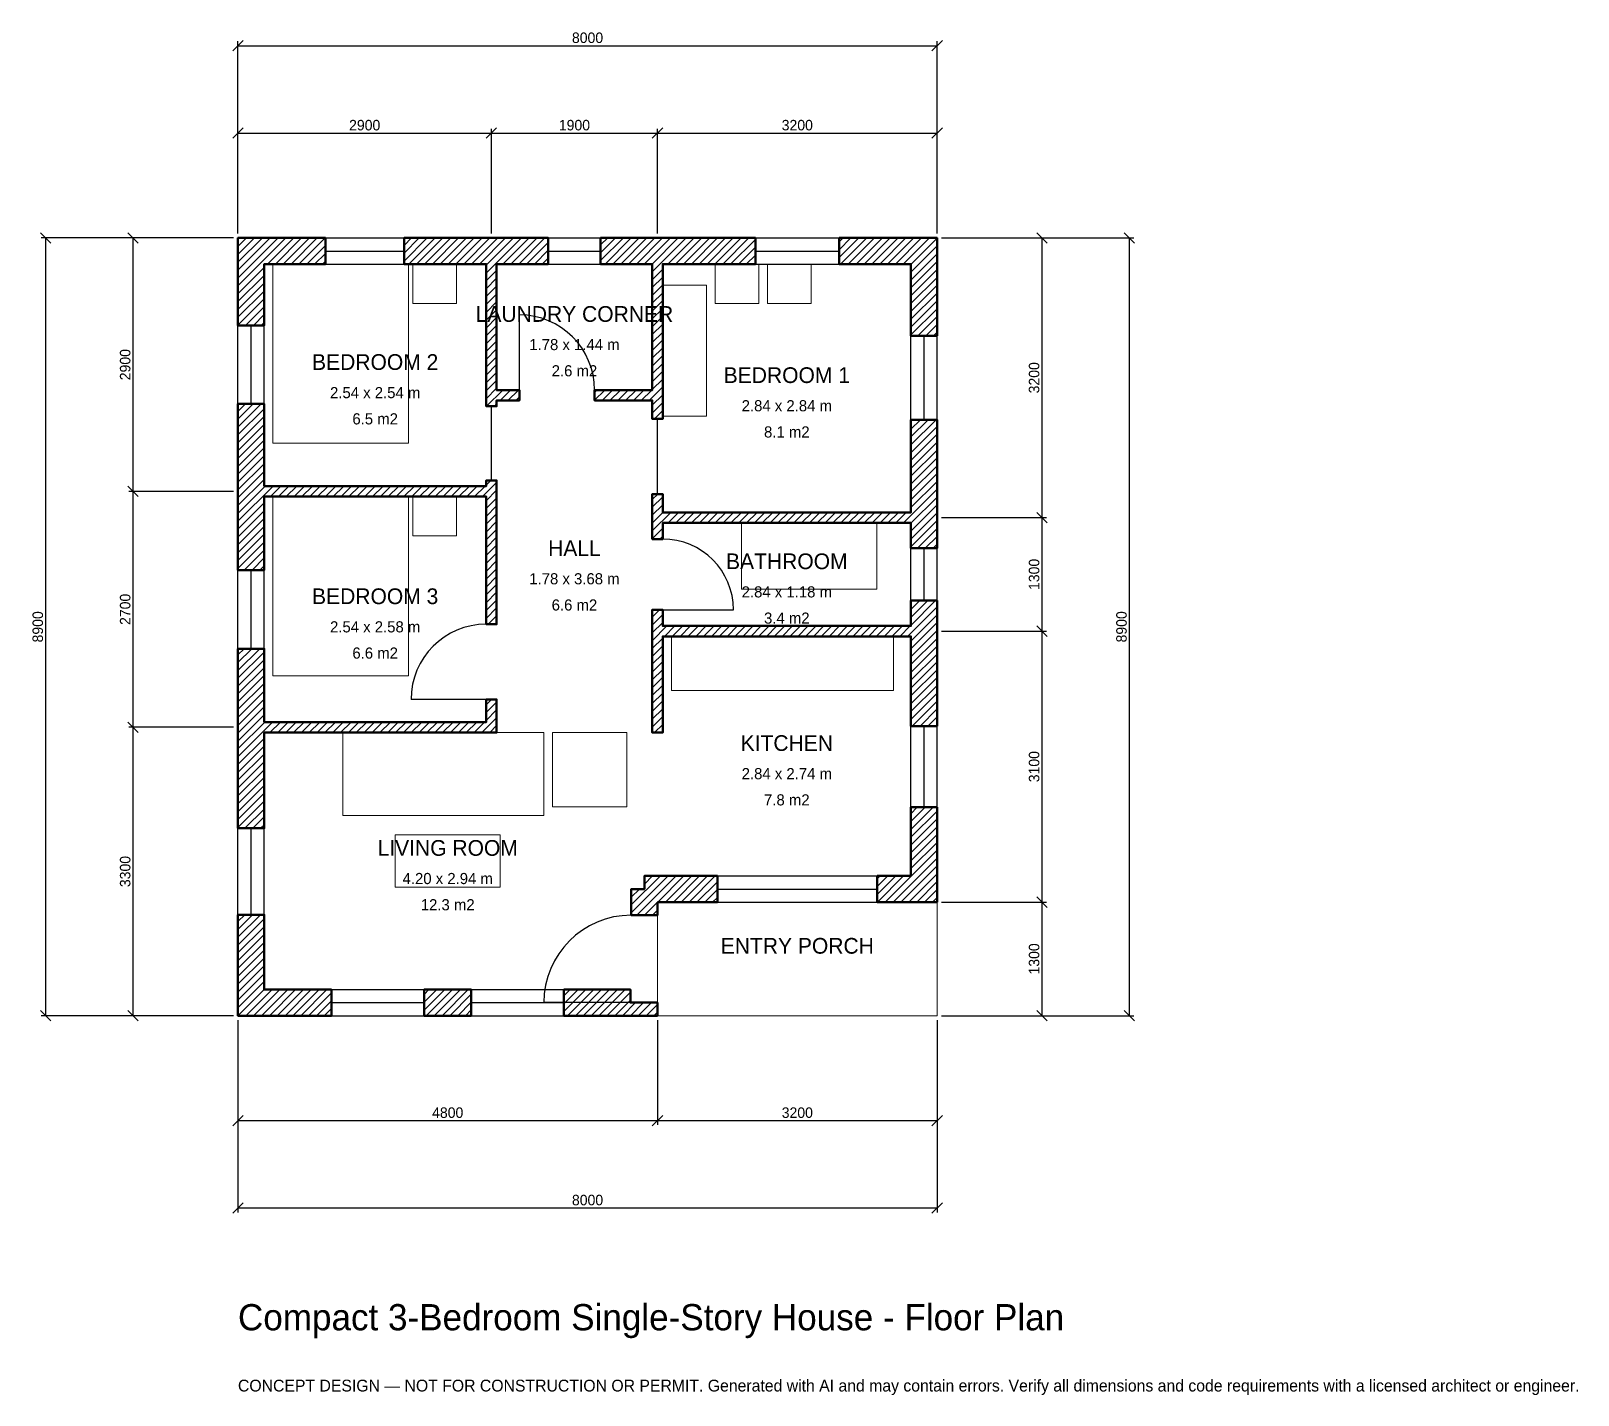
# Model space of a CAD drawing. Header units: millimetres. Extents: x -2369 to 15333, y -4341 to 11269.
import ezdxf
from ezdxf.enums import TextEntityAlignment as Align

# ---------------------------------------------------------------- set-up
doc = ezdxf.new("R2010")
doc.units = ezdxf.units.MM
doc.linetypes.add('DASHED', pattern=[1.524, 1.27, -0.254])
for name, color, linetype, lineweight in [('A-ANNO-DIMS', 1, 'Continuous', 13), ('A-ANNO-TEXT', 7, 'Continuous', 18), ('A-AREA-IDEN', 7, 'Continuous', 18), ('A-DOOR', 2, 'Continuous', 25), ('A-FLOR-FIXT', 9, 'Continuous', 13), ('A-FURN', 9, 'Continuous', 13), ('A-GLAZ', 4, 'Continuous', 25), ('A-SITE-PAVE', 8, 'Continuous', 13), ('A-WALL', 7, 'Continuous', 50), ('A-WALL-PATT', 8, 'Continuous', 13)]:
    doc.layers.add(name, color=color, linetype=linetype, lineweight=lineweight)
doc.dimstyles.new('PLAN', dxfattribs={"dimtxt": 120, "dimasz": 80, "dimexe": 50, "dimexo": 50, "dimgap": 30, "dimtad": 1, "dimdec": 0, "dimtsz": 60, "dimcen": 2.5, "dimclrd": 1, "dimclre": 1, "dimazin": 3, "dimtfac": 1, "dimtmove": 0, "dimatfit": 3})

msp = doc.modelspace()

# ---------------------------------------------------------------- hatches: boundary and pattern name
at = {"layer": 'A-WALL-PATT'}
h = msp.add_hatch(dxfattribs=at)
h.set_pattern_fill('ANSI31', color=8, scale=20)
h.paths.add_polyline_path([(-0.001, 0), (-0.001, 300), (0, 300), (0, 1155), (300, 1155), (300, 300), (1070, 300), (1070, 0), (300, 0), (300, -0.001), (0, -0.001), (0, 0), (-0.001, 0)])
h.paths.add_polyline_path([(0, 3150), (0, 3240), (-0.001, 3240), (-0.001, 3360), (0, 3360), (0, 3450), (0, 4200), (300, 4200), (300, 3450), (300, 3360), (2840, 3360), (2840, 3620), (2960, 3620), (2960, 3360), (2960, 3240), (2840, 3240), (300, 3240), (300, 3150), (300, 2145), (0, 2145), (0, 3150)])
h.paths.add_polyline_path([(0, 5850), (0, 5940), (-0.001, 5940), (-0.001, 6060), (0, 6060), (0, 6150), (0, 7000), (300, 7000), (300, 6150), (300, 6060), (2840, 6060), (2840, 6125), (2960, 6125), (2960, 6060), (2960, 5940), (2960, 4480), (2840, 4480), (2840, 5940), (300, 5940), (300, 5850), (300, 5100), (0, 5100), (0, 5850)])
h.paths.add_polyline_path([(0, 8600), (-0.001, 8600), (-0.001, 8900), (0, 8900), (0, 8900.001), (300, 8900.001), (300, 8900), (1000, 8900), (1000, 8600), (300, 8600), (300, 7900), (0, 7900), (0, 8600)])
h.paths.add_polyline_path([(2750, 8900), (2840, 8900), (2840, 8900.001), (2960, 8900.001), (2960, 8900), (3050, 8900), (3550, 8900), (3550, 8600), (3050, 8600), (2960, 8600), (2960, 7160), (3220, 7160), (3220, 7040), (2960, 7040), (2960, 6975), (2840, 6975), (2840, 7040), (2840, 7160), (2840, 8600), (2750, 8600), (1900, 8600), (1900, 8900), (2750, 8900)])
h.paths.add_polyline_path([(4650, 8900), (4740, 8900), (4740, 8900.001), (4860, 8900.001), (4860, 8900), (4950, 8900), (5920, 8900), (5920, 8600), (4950, 8600), (4860, 8600), (4860, 7160), (4860, 7040), (4860, 6830), (4740, 6830), (4740, 7040), (4080, 7040), (4080, 7160), (4740, 7160), (4740, 8600), (4650, 8600), (4150, 8600), (4150, 8900), (4650, 8900)])
h.paths.add_polyline_path([(7700, 8900), (7700, 8900.001), (8000, 8900.001), (8000, 8900), (8000.001, 8900), (8000.001, 8600), (8000, 8600), (8000, 7780), (7700, 7780), (7700, 8600), (6880, 8600), (6880, 8900), (7700, 8900)])
h.paths.add_polyline_path([(8000, 5850), (8000, 5760), (8000.001, 5760), (8000.001, 5640), (8000, 5640), (8000, 5550), (8000, 5350), (7700, 5350), (7700, 5550), (7700, 5640), (4860, 5640), (4860, 5455), (4740, 5455), (4740, 5640), (4740, 5760), (4740, 5970), (4860, 5970), (4860, 5760), (7700, 5760), (7700, 5850), (7700, 6820), (8000, 6820), (8000, 5850)])
h.paths.add_polyline_path([(8000, 4550), (8000, 4460), (8000.001, 4460), (8000.001, 4340), (8000, 4340), (8000, 4250), (8000, 3315), (7700, 3315), (7700, 4250), (7700, 4340), (4860, 4340), (4860, 3240), (4740, 3240), (4740, 4340), (4740, 4460), (4740, 4645), (4860, 4645), (4860, 4460), (7700, 4460), (7700, 4550), (7700, 4750), (8000, 4750), (8000, 4550)])
h.paths.add_polyline_path([(8000, 1600), (8000.001, 1600), (8000.001, 1300), (8000, 1300), (8000, 1299.999), (7700, 1299.999), (7700, 1300), (7315, 1300), (7315, 1600), (7700, 1600), (7700, 2385), (8000, 2385), (8000, 1600)])
h.paths.add_polyline_path([(4800, 1300), (4800, 1150), (4500, 1150), (4500, 1450), (4650, 1450), (4650, 1600), (5485, 1600), (5485, 1300), (4800, 1300)])
h.paths.add_polyline_path([(4800.001, 0), (4800, 0), (4800, -0.001), (4500, -0.001), (4500, 0), (3730, 0), (3730, 300), (4490, 300), (4490, 150), (4800.001, 150), (4800.001, 0)])
h.paths.add_polyline_path([(2130, 0), (2130, 300), (2670, 300), (2670, 0), (2130, 0)])

# ---------------------------------------------------------------- linework, layer by layer
at = {"layer": 'A-DOOR'}
for p, q in [((3220, 7160), (3220, 8020)), ((2900, 6125), (2900, 6975)), ((4800, 5970), (4800, 6830)), ((4860, 4645), (5670, 4645)), ((2840, 3620), (1980, 3620)), ((4500, 150), (3500, 150))]:
    msp.add_line(p, q, dxfattribs=at)
for centre, radius, start, end in [((3220, 7160), 860, 0, 90), ((4860, 4645), 810, 0, 90), ((2840, 3620), 860, 90, 180), ((4500, 150), 1000, 90, 180)]:
    msp.add_arc(centre, radius, start, end, dxfattribs=at)
at = {"layer": 'A-FLOR-FIXT'}
for points in [[(5760, 4880), (7310, 4880), (7310, 5640), (5760, 5640)], [(4960, 3720), (7500, 3720), (7500, 4340), (4960, 4340)]]:
    msp.add_lwpolyline(points, close=True, dxfattribs=at)
at = {"layer": 'A-FURN'}
for points in [[(400, 6550), (1950, 6550), (1950, 8600), (400, 8600)], [(2000, 8150), (2500, 8150), (2500, 8600), (2000, 8600)], [(5460, 8150), (5960, 8150), (5960, 8600), (5460, 8600)], [(6060, 8150), (6560, 8150), (6560, 8600), (6060, 8600)], [(4860, 6860), (5360, 6860), (5360, 8360), (4860, 8360)], [(400, 3890), (1950, 3890), (1950, 5940), (400, 5940)], [(2000, 5490), (2500, 5490), (2500, 5940), (2000, 5940)], [(1200, 2290), (3500, 2290), (3500, 3240), (1200, 3240)], [(3600, 2390), (4450, 2390), (4450, 3240), (3600, 3240)], [(1800, 1470), (3000, 1470), (3000, 2070), (1800, 2070)]]:
    msp.add_lwpolyline(points, close=True, dxfattribs=at)
at = {"layer": 'A-GLAZ'}
for p, q in [((1000, 8900), (1900, 8900)), ((3550, 8900), (4150, 8900)), ((5920, 8900), (6880, 8900)), ((1000, 8750), (1900, 8750)), ((3550, 8750), (4150, 8750)), ((5920, 8750), (6880, 8750)), ((1000, 8600), (1900, 8600)), ((3550, 8600), (4150, 8600)), ((5920, 8600), (6880, 8600)), ((0, 7000), (0, 7900)), ((150, 7000), (150, 7900)), ((300, 7000), (300, 7900)), ((7700, 6820), (7700, 7780)), ((7850, 6820), (7850, 7780)), ((8000, 6820), (8000, 7780)), ((7700, 4750), (7700, 5350)), ((7850, 4750), (7850, 5350)), ((8000, 4750), (8000, 5350)), ((0, 4200), (0, 5100)), ((150, 4200), (150, 5100)), ((300, 4200), (300, 5100)), ((7700, 2385), (7700, 3315)), ((7850, 2385), (7850, 3315)), ((8000, 2385), (8000, 3315)), ((0, 1155), (0, 2145)), ((150, 1155), (150, 2145)), ((300, 1155), (300, 2145)), ((5485, 1600), (7315, 1600)), ((5485, 1450), (7315, 1450)), ((5485, 1300), (7315, 1300)), ((1070, 300), (2130, 300)), ((2670, 300), (3730, 300)), ((1070, 150), (2130, 150)), ((1070, 0), (2130, 0)), ((2670, 150), (3730, 150)), ((2670, 0), (3730, 0))]:
    msp.add_line(p, q, dxfattribs=at)
at = {"layer": 'A-SITE-PAVE', "linetype": 'DASHED'}
msp.add_lwpolyline([(4800, 0), (8000, 0), (8000, 1300), (4800, 1300)], close=True, dxfattribs=at)
at = {"layer": 'A-WALL'}
for points in [[(0, 8600), (-0.001, 8600), (-0.001, 8900), (0, 8900), (0, 8900.001), (300, 8900.001), (300, 8900), (1000, 8900), (1000, 8600), (300, 8600), (300, 7900), (0, 7900), (0, 8600)], [(2750, 8900), (2840, 8900), (2840, 8900.001), (2960, 8900.001), (2960, 8900), (3050, 8900), (3550, 8900), (3550, 8600), (3050, 8600), (2960, 8600), (2960, 7160), (3220, 7160), (3220, 7040), (2960, 7040), (2960, 6975), (2840, 6975), (2840, 7040), (2840, 7160), (2840, 8600), (2750, 8600), (1900, 8600), (1900, 8900), (2750, 8900)], [(4650, 8900), (4740, 8900), (4740, 8900.001), (4860, 8900.001), (4860, 8900), (4950, 8900), (5920, 8900), (5920, 8600), (4950, 8600), (4860, 8600), (4860, 7160), (4860, 7040), (4860, 6830), (4740, 6830), (4740, 7040), (4080, 7040), (4080, 7160), (4740, 7160), (4740, 8600), (4650, 8600), (4150, 8600), (4150, 8900), (4650, 8900)], [(7700, 8900), (7700, 8900.001), (8000, 8900.001), (8000, 8900), (8000.001, 8900), (8000.001, 8600), (8000, 8600), (8000, 7780), (7700, 7780), (7700, 8600), (6880, 8600), (6880, 8900), (7700, 8900)], [(0, 5850), (0, 5940), (-0.001, 5940), (-0.001, 6060), (0, 6060), (0, 6150), (0, 7000), (300, 7000), (300, 6150), (300, 6060), (2840, 6060), (2840, 6125), (2960, 6125), (2960, 6060), (2960, 5940), (2960, 4480), (2840, 4480), (2840, 5940), (300, 5940), (300, 5850), (300, 5100), (0, 5100), (0, 5850)], [(8000, 5850), (8000, 5760), (8000.001, 5760), (8000.001, 5640), (8000, 5640), (8000, 5550), (8000, 5350), (7700, 5350), (7700, 5550), (7700, 5640), (4860, 5640), (4860, 5455), (4740, 5455), (4740, 5640), (4740, 5760), (4740, 5970), (4860, 5970), (4860, 5760), (7700, 5760), (7700, 5850), (7700, 6820), (8000, 6820), (8000, 5850)], [(8000, 4550), (8000, 4460), (8000.001, 4460), (8000.001, 4340), (8000, 4340), (8000, 4250), (8000, 3315), (7700, 3315), (7700, 4250), (7700, 4340), (4860, 4340), (4860, 3240), (4740, 3240), (4740, 4340), (4740, 4460), (4740, 4645), (4860, 4645), (4860, 4460), (7700, 4460), (7700, 4550), (7700, 4750), (8000, 4750), (8000, 4550)], [(0, 3150), (0, 3240), (-0.001, 3240), (-0.001, 3360), (0, 3360), (0, 3450), (0, 4200), (300, 4200), (300, 3450), (300, 3360), (2840, 3360), (2840, 3620), (2960, 3620), (2960, 3360), (2960, 3240), (2840, 3240), (300, 3240), (300, 3150), (300, 2145), (0, 2145), (0, 3150)], [(8000, 1600), (8000.001, 1600), (8000.001, 1300), (8000, 1300), (8000, 1299.999), (7700, 1299.999), (7700, 1300), (7315, 1300), (7315, 1600), (7700, 1600), (7700, 2385), (8000, 2385), (8000, 1600)], [(4800, 1300), (4800, 1150), (4500, 1150), (4500, 1450), (4650, 1450), (4650, 1600), (5485, 1600), (5485, 1300), (4800, 1300)], [(-0.001, 0), (-0.001, 300), (0, 300), (0, 1155), (300, 1155), (300, 300), (1070, 300), (1070, 0), (300, 0), (300, -0.001), (0, -0.001), (0, 0), (-0.001, 0)], [(2130, 0), (2130, 300), (2670, 300), (2670, 0), (2130, 0)], [(4800.001, 0), (4800, 0), (4800, -0.001), (4500, -0.001), (4500, 0), (3730, 0), (3730, 300), (4490, 300), (4490, 150), (4800.001, 150), (4800.001, 0)]]:
    msp.add_lwpolyline(points, close=True, dxfattribs=at)

# ---------------------------------------------------------------- texts
at = {"layer": 'A-ANNO-TEXT'}
for s, height, p in [('Compact 3-Bedroom Single-Story House - Floor Plan', 300, (0, -3600)), ('CONCEPT DESIGN — NOT FOR CONSTRUCTION OR PERMIT. Generated with AI and may contain errors. Verify all dimensions and code requirements with a licensed architect or engineer.', 135, (0, -4300))]:
    msp.add_text(s, height=height, dxfattribs=at).set_placement(p)
at = {"layer": 'A-AREA-IDEN'}
for s, height, p in [('LAUNDRY CORNER', 180, (3850, 8030)), ('1.78 x 1.44 m', 127.5, (3850, 7680)), ('BEDROOM 2', 180, (1570, 7480)), ('2.6 m2', 127.5, (3850, 7380)), ('BEDROOM 1', 180, (6280, 7330)), ('2.54 x 2.54 m', 127.5, (1570, 7130)), ('2.84 x 2.84 m', 127.5, (6280, 6980)), ('6.5 m2', 127.5, (1570, 6830)), ('8.1 m2', 127.5, (6280, 6680)), ('HALL', 180, (3850, 5350)), ('BATHROOM', 180, (6280, 5200)), ('1.78 x 3.68 m', 127.5, (3850, 5000)), ('BEDROOM 3', 180, (1570, 4800)), ('2.84 x 1.18 m', 127.5, (6280, 4850)), ('6.6 m2', 127.5, (3850, 4700)), ('3.4 m2', 127.5, (6280, 4550)), ('2.54 x 2.58 m', 127.5, (1570, 4450)), ('6.6 m2', 127.5, (1570, 4150)), ('KITCHEN', 180, (6280, 3120)), ('2.84 x 2.74 m', 127.5, (6280, 2770)), ('7.8 m2', 127.5, (6280, 2470)), ('LIVING ROOM', 180, (2400, 1920)), ('4.20 x 2.94 m', 127.5, (2400, 1570)), ('12.3 m2', 127.5, (2400, 1270)), ('ENTRY PORCH', 180, (6400, 800))]:
    msp.add_text(s, height=height, dxfattribs=at).set_placement(p, align=Align.MIDDLE_CENTER)

# ---------------------------------------------------------------- dimensions: what is measured, and where the dimension line sits
at = {"layer": 'A-ANNO-DIMS'}
for base, p1, p2, text in [((0, 11100), (0, 8900), (8000, 8900), '8000'), ((0, 10100), (0, 8900), (2900, 8900), '2900'), ((2900, 10100), (2900, 8900), (4800, 8900), '1900'), ((4800, 10100), (4800, 8900), (8000, 8900), '3200'), ((0, -1200), (0, 0), (4800, 0), '4800'), ((0, -2200), (0, 0), (8000, 0), '8000'), ((4800, -1200), (4800, 0), (8000, 0), '3200')]:
    msp.add_linear_dim(base=base, p1=p1, p2=p2, text=text, dimstyle='PLAN', dxfattribs=at).render()
for base, p1, p2, text in [((-2200, 0), (0, 0), (0, 8900), '8900'), ((-1200, 6000), (0, 6000), (0, 8900), '2900'), ((9200, 5700), (8000, 5700), (8000, 8900), '3200'), ((10200, 0), (8000, 0), (8000, 8900), '8900'), ((-1200, 3300), (0, 3300), (0, 6000), '2700'), ((9200, 4400), (8000, 4400), (8000, 5700), '1300'), ((9200, 1300), (8000, 1300), (8000, 4400), '3100'), ((-1200, 0), (0, 0), (0, 3300), '3300'), ((9200, 0), (8000, 0), (8000, 1300), '1300')]:
    msp.add_linear_dim(base=base, p1=p1, p2=p2, angle=90, text=text, dimstyle='PLAN', dxfattribs=at).render()

doc.saveas('drawing.dxf')
